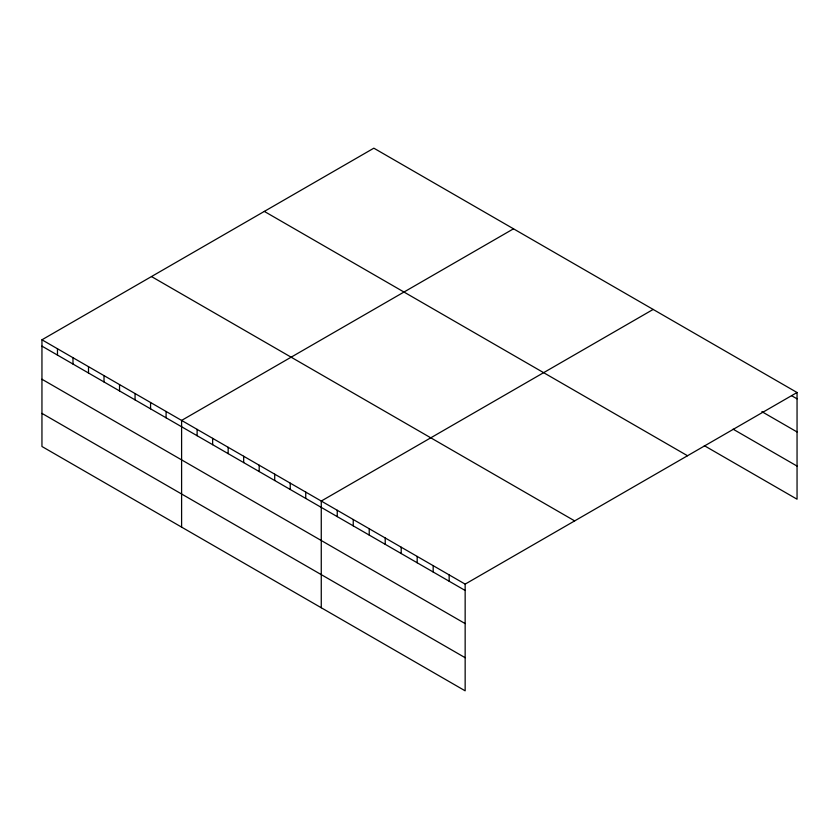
<?xml version="1.0" encoding="UTF-8"?>
<svg xmlns="http://www.w3.org/2000/svg" width="839" height="839" viewBox="0 0 839 839"><rect width="100%" height="100%" fill="white"/><g stroke="black" fill="none" stroke-linecap="round" stroke-linejoin="round"><path stroke-width="1.26" d="M465.152 623.587L465.152 584.122L41.95 339.795L41.95 446.495L465.152 690.822L465.152 623.587L41.95 379.249M704.32 445.666L797.05 499.205L797.05 392.505L373.848 148.178L41.95 339.795M513.51 228.806L181.602 420.423L181.602 527.123M653.162 309.434L321.264 501.051L321.264 607.751M465.152 584.122L797.05 392.505M791.722 395.767L797.05 398.84M761.875 411.655L797.05 431.959M733.097 429.169L797.05 466.085M264.327 211.407L687.519 455.745M151.481 276.555L574.673 520.893M41.95 346.129L465.152 590.467M41.95 413.375L465.152 657.703M449.159 574.893L449.159 581.238M433.176 565.664L433.176 572.009M417.182 556.435L417.182 562.77M401.199 547.206L401.199 553.541M385.216 537.977L385.216 544.312M369.223 528.748L369.223 535.083M353.24 519.519L353.24 525.854M337.247 510.28L337.247 516.625M305.742 492.094L305.742 498.429M290.231 483.138L290.231 489.473M274.71 474.182L274.71 480.516M259.188 465.215L259.188 471.56M243.677 456.259L243.677 462.593M228.156 447.302L228.156 453.637M212.645 438.346L212.645 444.68M197.123 429.379L197.123 435.724M166.091 411.467L166.091 417.801M150.569 402.51L150.569 408.845M135.058 393.543L135.058 399.888M119.537 384.587L119.537 390.932M104.015 375.631L104.015 381.965M88.504 366.674L88.504 373.009M72.983 357.708L72.983 364.053M57.471 348.751L57.471 355.096"/></g></svg>
